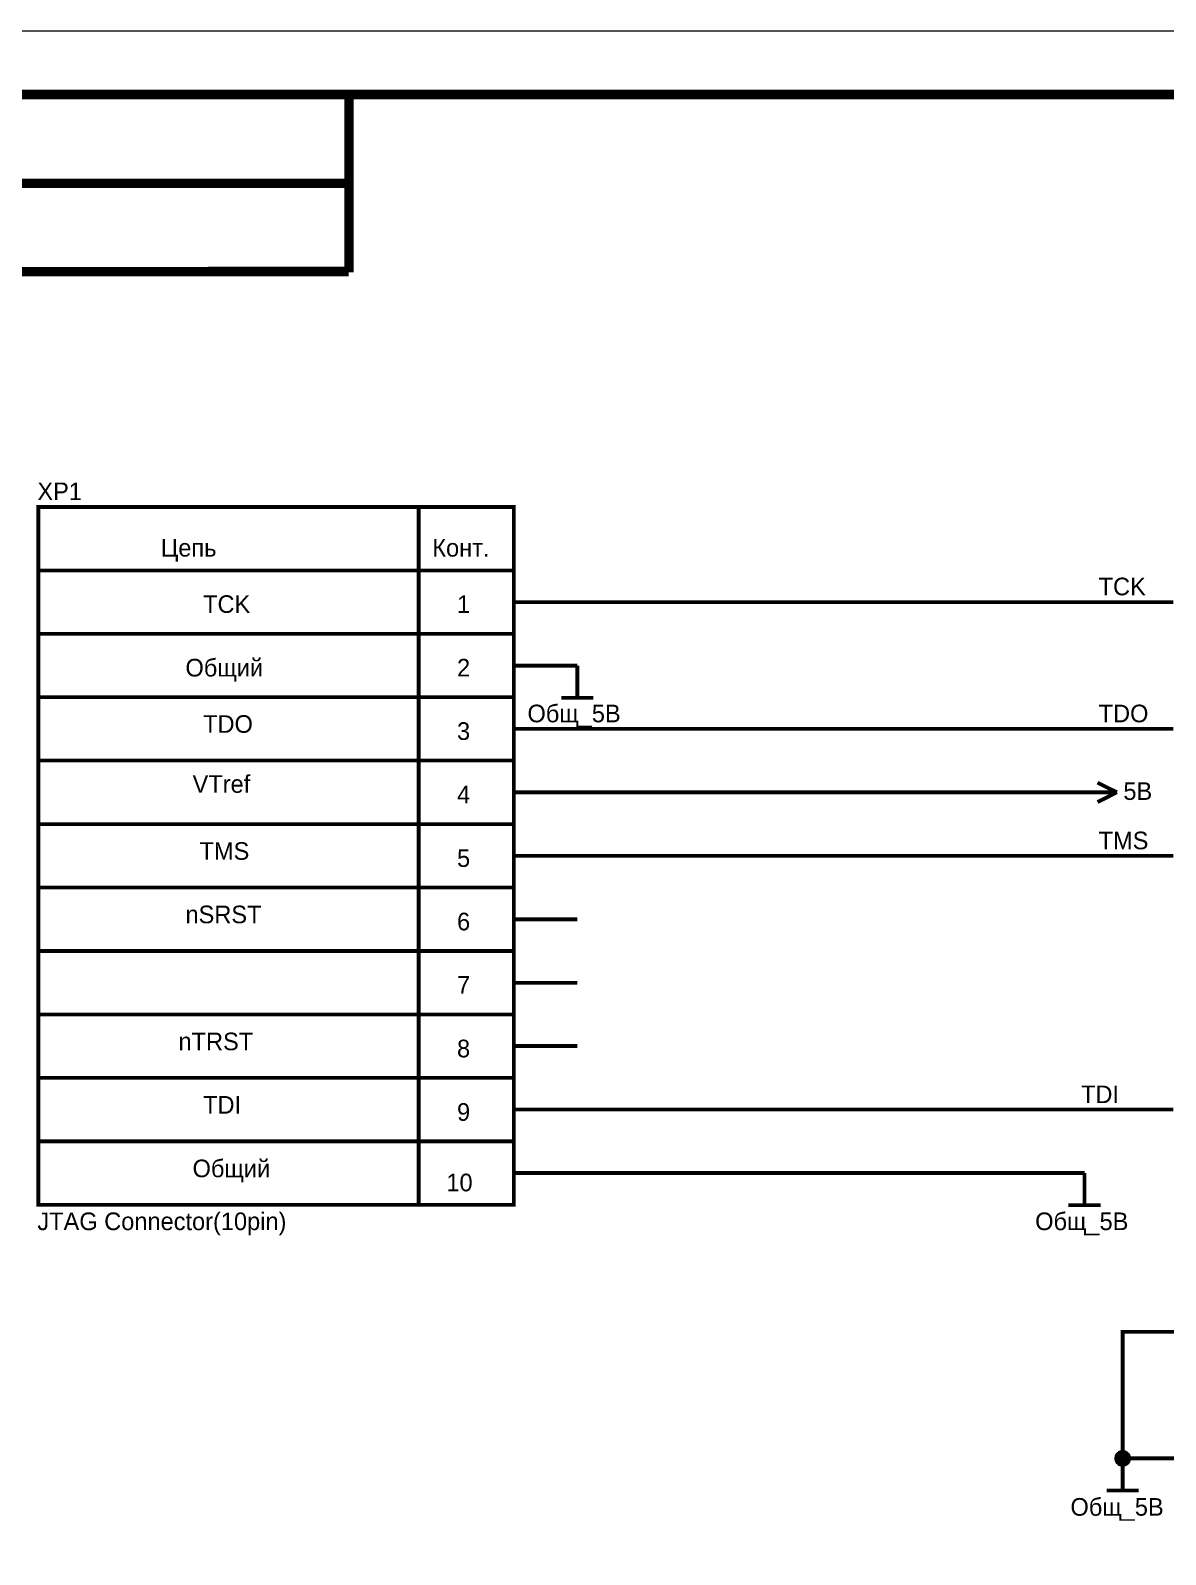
# Model space of a CAD drawing. Extents: x 0 to 594, y 0 to 420.
# Drawn here: x 132 to 221.4, y 299.9 to 420 of the extents above; entities that cross this region are included whole.
import ezdxf

# ---------------------------------------------------------------- set-up
doc = ezdxf.new("R2010")
doc.units = 0
doc.layers.add('SHEET', color=255, linetype='CONTINUOUS')

msp = doc.modelspace()

# ---------------------------------------------------------------- linework, layer by layer
at = {"layer": 'SHEET'}
for points, const_width in [([(0.17, 420), (0.17, 0), (593.86, 0), (593.86, 420), (0.17, 420), (0.17, 420)], 0.0991), ([(0.17, 420), (0.17, 0), (593.86, 0), (593.86, 420), (0.17, 420), (0.17, 420)], 0.0991), ([(132.59, 382.49), (162.57, 382.49), (162.57, 327.49), (132.59, 327.49), (132.59, 382.49)], 0.3), ([(162.57, 382.49), (170.07, 382.49), (170.07, 327.49), (162.57, 327.49), (162.57, 382.49)], 0.3)]:
    msp.add_lwpolyline(points, close=True, dxfattribs=dict(at, const_width=const_width))
for points, const_width in [([(20.14, 415), (588.89, 415)], 0.749), ([(157.08, 415), (157.08, 400.99)], 0.749), ([(104.1, 408), (157.08, 408)], 0.749), ([(157.04, 401.05), (20.14, 400.99)], 0.749), ([(132.59, 377.49), (170.07, 377.49)], 0.3), ([(170.07, 374.99), (175.07, 374.99)], 0.3), ([(175.07, 374.99), (222.04, 374.99), (222.04, 374.99)], 0.3), ([(132.59, 372.49), (170.07, 372.49)], 0.3), ([(170.07, 369.98), (175.07, 369.98)], 0.3), ([(175.07, 369.98), (175.07, 367.45)], 0.3), ([(132.59, 367.5), (170.07, 367.5)], 0.3), ([(173.8, 367.45), (176.34, 367.45)], 0.3), ([(170.07, 365), (175.07, 365)], 0.3), ([(175.07, 365), (222.04, 365), (222.04, 365)], 0.3), ([(132.59, 362.5), (170.07, 362.5)], 0.3), ([(217.59, 360), (216.06, 360.76)], 0.3), ([(170.07, 360), (175.07, 360)], 0.3), ([(175.07, 360), (215.04, 360), (215.04, 360)], 0.3), ([(215.04, 360), (217.59, 360)], 0.3), ([(217.59, 360), (216.06, 359.23)], 0.3), ([(132.59, 357.49), (170.07, 357.49)], 0.3), ([(170.07, 354.99), (175.07, 354.99)], 0.3), ([(175.07, 354.99), (222.04, 354.99), (222.04, 354.99)], 0.3), ([(132.59, 352.49), (170.07, 352.49)], 0.3), ([(170.07, 349.99), (175.07, 349.99)], 0.3), ([(132.59, 347.49), (170.07, 347.49)], 0.3), ([(170.07, 344.99), (175.07, 344.99)], 0.3), ([(132.59, 342.48), (170.07, 342.48)], 0.3), ([(170.07, 340), (175.07, 340)], 0.3), ([(132.59, 337.5), (170.07, 337.5)], 0.3), ([(170.07, 335), (175.07, 335)], 0.3), ([(175.07, 335), (175.07, 335), (222.04, 335), (222.04, 335)], 0.3), ([(132.59, 332.49), (170.07, 332.49)], 0.3), ([(170.07, 329.99), (175.07, 329.99)], 0.3), ([(175.07, 329.99), (215.04, 329.99), (215.04, 329.99)], 0.3), ([(215.04, 329.99), (215.04, 327.46)], 0.3), ([(213.77, 327.46), (216.31, 327.46)], 0.3), ([(223.05, 317.48), (218.04, 317.48), (218.04, 307.5), (223.05, 307.5)], 0.3), ([(217.54, 307.5), (217.54, 307.51), (217.54, 307.55), (217.54, 307.56), (217.56, 307.6), (217.56, 307.62), (217.56, 307.65), (217.58, 307.67), (217.58, 307.69), (217.59, 307.72), (217.61, 307.74), (217.61, 307.76), (217.63, 307.77), (217.64, 307.79), (217.66, 307.81), (217.68, 307.83), (217.68, 307.84), (217.71, 307.86), (217.73, 307.88), (217.75, 307.89), (217.77, 307.91), (217.78, 307.93), (217.8, 307.93), (217.82, 307.95), (217.85, 307.96), (217.87, 307.96), (217.89, 307.98), (217.92, 307.98), (217.94, 307.98), (217.97, 308), (217.99, 308), (218.03, 308), (218.04, 308)], 0.3), ([(217.54, 307.5), (217.54, 307.51), (217.54, 307.55), (217.54, 307.56), (217.56, 307.6), (217.56, 307.62), (217.56, 307.65), (217.58, 307.67), (217.58, 307.69), (217.59, 307.72), (217.61, 307.74), (217.61, 307.76), (217.63, 307.77), (217.64, 307.79), (217.66, 307.81), (217.68, 307.83), (217.68, 307.84), (217.71, 307.86), (217.73, 307.88), (217.75, 307.89), (217.77, 307.91), (217.78, 307.93), (217.8, 307.93), (217.82, 307.95), (217.85, 307.96), (217.87, 307.96), (217.89, 307.98), (217.92, 307.98), (217.94, 307.98), (217.97, 308), (217.99, 308), (218.03, 308), (218.04, 308)], 0.3), ([(217.54, 307.5), (217.54, 307.51), (217.54, 307.55), (217.54, 307.56), (217.56, 307.6), (217.56, 307.62), (217.56, 307.65), (217.58, 307.67), (217.58, 307.69), (217.59, 307.72), (217.61, 307.74), (217.61, 307.76), (217.63, 307.77), (217.64, 307.79), (217.66, 307.81), (217.68, 307.83), (217.68, 307.84), (217.71, 307.86), (217.73, 307.88), (217.75, 307.89), (217.77, 307.91), (217.78, 307.93), (217.8, 307.93), (217.82, 307.95), (217.85, 307.96), (217.87, 307.96), (217.89, 307.98), (217.92, 307.98), (217.94, 307.98), (217.97, 308), (217.99, 308), (218.03, 308), (218.04, 308)], 0.3), ([(217.54, 307.5), (217.54, 307.51), (217.54, 307.55), (217.54, 307.56), (217.56, 307.6), (217.56, 307.62), (217.56, 307.65), (217.58, 307.67), (217.58, 307.69), (217.59, 307.72), (217.61, 307.74), (217.61, 307.76), (217.63, 307.77), (217.64, 307.79), (217.66, 307.81), (217.68, 307.83), (217.68, 307.84), (217.71, 307.86), (217.73, 307.88), (217.75, 307.89), (217.77, 307.91), (217.78, 307.93), (217.8, 307.93), (217.82, 307.95), (217.85, 307.96), (217.87, 307.96), (217.89, 307.98), (217.92, 307.98), (217.94, 307.98), (217.97, 308), (217.99, 308), (218.03, 308), (218.04, 308)], 0.3), ([(218.04, 306.99), (218.03, 306.99), (217.99, 306.99), (217.97, 306.99), (217.94, 307.01), (217.92, 307.01), (217.89, 307.01), (217.87, 307.03), (217.85, 307.03), (217.82, 307.04), (217.8, 307.06), (217.78, 307.06), (217.77, 307.08), (217.75, 307.1), (217.73, 307.11), (217.71, 307.13), (217.68, 307.15), (217.68, 307.16), (217.66, 307.18), (217.64, 307.2), (217.63, 307.22), (217.61, 307.23), (217.61, 307.25), (217.59, 307.27), (217.58, 307.3), (217.58, 307.32), (217.56, 307.34), (217.56, 307.37), (217.56, 307.39), (217.54, 307.43), (217.54, 307.44), (217.54, 307.48), (217.54, 307.5)], 0.3), ([(217.54, 307.5), (217.54, 307.5)], 0.3), ([(218.04, 306.99), (218.03, 306.99), (217.99, 306.99), (217.97, 306.99), (217.94, 307.01), (217.92, 307.01), (217.89, 307.01), (217.87, 307.03), (217.85, 307.03), (217.82, 307.04), (217.8, 307.06), (217.78, 307.06), (217.77, 307.08), (217.75, 307.1), (217.73, 307.11), (217.71, 307.13), (217.68, 307.15), (217.68, 307.16), (217.66, 307.18), (217.64, 307.2), (217.63, 307.22), (217.61, 307.23), (217.61, 307.25), (217.59, 307.27), (217.58, 307.3), (217.58, 307.32), (217.56, 307.34), (217.56, 307.37), (217.56, 307.39), (217.54, 307.43), (217.54, 307.44), (217.54, 307.48), (217.54, 307.5)], 0.3), ([(217.54, 307.5), (217.54, 307.5)], 0.3), ([(218.04, 306.99), (218.03, 306.99), (217.99, 306.99), (217.97, 306.99), (217.94, 307.01), (217.92, 307.01), (217.89, 307.01), (217.87, 307.03), (217.85, 307.03), (217.82, 307.04), (217.8, 307.06), (217.78, 307.06), (217.77, 307.08), (217.75, 307.1), (217.73, 307.11), (217.71, 307.13), (217.68, 307.15), (217.68, 307.16), (217.66, 307.18), (217.64, 307.2), (217.63, 307.22), (217.61, 307.23), (217.61, 307.25), (217.59, 307.27), (217.58, 307.3), (217.58, 307.32), (217.56, 307.34), (217.56, 307.37), (217.56, 307.39), (217.54, 307.43), (217.54, 307.44), (217.54, 307.48), (217.54, 307.5)], 0.3), ([(217.54, 307.5), (217.54, 307.5)], 0.3), ([(218.04, 306.99), (218.03, 306.99), (217.99, 306.99), (217.97, 306.99), (217.94, 307.01), (217.92, 307.01), (217.89, 307.01), (217.87, 307.03), (217.85, 307.03), (217.82, 307.04), (217.8, 307.06), (217.78, 307.06), (217.77, 307.08), (217.75, 307.1), (217.73, 307.11), (217.71, 307.13), (217.68, 307.15), (217.68, 307.16), (217.66, 307.18), (217.64, 307.2), (217.63, 307.22), (217.61, 307.23), (217.61, 307.25), (217.59, 307.27), (217.58, 307.3), (217.58, 307.32), (217.56, 307.34), (217.56, 307.37), (217.56, 307.39), (217.54, 307.43), (217.54, 307.44), (217.54, 307.48), (217.54, 307.5)], 0.3), ([(217.54, 307.5), (217.54, 307.5)], 0.3), ([(217.54, 307.5), (217.54, 307.51), (217.54, 307.55), (217.54, 307.56), (217.56, 307.6), (217.56, 307.62), (217.56, 307.65), (217.58, 307.67), (217.58, 307.69), (217.59, 307.72), (217.61, 307.74), (217.61, 307.76), (217.63, 307.77), (217.64, 307.79), (217.66, 307.81), (217.68, 307.83), (217.68, 307.84), (217.71, 307.86), (217.73, 307.88), (217.75, 307.89), (217.77, 307.91), (217.78, 307.93), (217.8, 307.93), (217.82, 307.95), (217.85, 307.96), (217.87, 307.96), (217.89, 307.98), (217.92, 307.98), (217.94, 307.98), (217.97, 308), (217.99, 308), (218.03, 308), (218.04, 308)], 0.0991), ([(217.54, 307.5), (217.54, 307.51), (217.54, 307.55), (217.54, 307.56), (217.56, 307.6), (217.56, 307.62), (217.56, 307.65), (217.58, 307.67), (217.58, 307.69), (217.59, 307.72), (217.61, 307.74), (217.61, 307.76), (217.63, 307.77), (217.64, 307.79), (217.66, 307.81), (217.68, 307.83), (217.68, 307.84), (217.71, 307.86), (217.73, 307.88), (217.75, 307.89), (217.77, 307.91), (217.78, 307.93), (217.8, 307.93), (217.82, 307.95), (217.85, 307.96), (217.87, 307.96), (217.89, 307.98), (217.92, 307.98), (217.94, 307.98), (217.97, 308), (217.99, 308), (218.03, 308), (218.04, 308)], 0.0991), ([(217.54, 307.5), (217.54, 307.51), (217.54, 307.55), (217.54, 307.56), (217.56, 307.6), (217.56, 307.62), (217.56, 307.65), (217.58, 307.67), (217.58, 307.69), (217.59, 307.72), (217.61, 307.74), (217.61, 307.76), (217.63, 307.77), (217.64, 307.79), (217.66, 307.81), (217.68, 307.83), (217.68, 307.84), (217.71, 307.86), (217.73, 307.88), (217.75, 307.89), (217.77, 307.91), (217.78, 307.93), (217.8, 307.93), (217.82, 307.95), (217.85, 307.96), (217.87, 307.96), (217.89, 307.98), (217.92, 307.98), (217.94, 307.98), (217.97, 308), (217.99, 308), (218.03, 308), (218.04, 308)], 0.0991), ([(217.54, 307.5), (217.54, 307.51), (217.54, 307.55), (217.54, 307.56), (217.56, 307.6), (217.56, 307.62), (217.56, 307.65), (217.58, 307.67), (217.58, 307.69), (217.59, 307.72), (217.61, 307.74), (217.61, 307.76), (217.63, 307.77), (217.64, 307.79), (217.66, 307.81), (217.68, 307.83), (217.68, 307.84), (217.71, 307.86), (217.73, 307.88), (217.75, 307.89), (217.77, 307.91), (217.78, 307.93), (217.8, 307.93), (217.82, 307.95), (217.85, 307.96), (217.87, 307.96), (217.89, 307.98), (217.92, 307.98), (217.94, 307.98), (217.97, 308), (217.99, 308), (218.03, 308), (218.04, 308)], 0.0991), ([(218.04, 306.99), (218.03, 306.99), (217.99, 306.99), (217.97, 306.99), (217.94, 307.01), (217.92, 307.01), (217.89, 307.01), (217.87, 307.03), (217.85, 307.03), (217.82, 307.04), (217.8, 307.06), (217.78, 307.06), (217.77, 307.08), (217.75, 307.1), (217.73, 307.11), (217.71, 307.13), (217.68, 307.15), (217.68, 307.16), (217.66, 307.18), (217.64, 307.2), (217.63, 307.22), (217.61, 307.23), (217.61, 307.25), (217.59, 307.27), (217.58, 307.3), (217.58, 307.32), (217.56, 307.34), (217.56, 307.37), (217.56, 307.39), (217.54, 307.43), (217.54, 307.44), (217.54, 307.48), (217.54, 307.5)], 0.0991), ([(217.54, 307.5), (217.54, 307.5)], 0.0991), ([(218.04, 306.99), (218.03, 306.99), (217.99, 306.99), (217.97, 306.99), (217.94, 307.01), (217.92, 307.01), (217.89, 307.01), (217.87, 307.03), (217.85, 307.03), (217.82, 307.04), (217.8, 307.06), (217.78, 307.06), (217.77, 307.08), (217.75, 307.1), (217.73, 307.11), (217.71, 307.13), (217.68, 307.15), (217.68, 307.16), (217.66, 307.18), (217.64, 307.2), (217.63, 307.22), (217.61, 307.23), (217.61, 307.25), (217.59, 307.27), (217.58, 307.3), (217.58, 307.32), (217.56, 307.34), (217.56, 307.37), (217.56, 307.39), (217.54, 307.43), (217.54, 307.44), (217.54, 307.48), (217.54, 307.5)], 0.0991), ([(217.54, 307.5), (217.54, 307.5)], 0.0991), ([(218.04, 306.99), (218.03, 306.99), (217.99, 306.99), (217.97, 306.99), (217.94, 307.01), (217.92, 307.01), (217.89, 307.01), (217.87, 307.03), (217.85, 307.03), (217.82, 307.04), (217.8, 307.06), (217.78, 307.06), (217.77, 307.08), (217.75, 307.1), (217.73, 307.11), (217.71, 307.13), (217.68, 307.15), (217.68, 307.16), (217.66, 307.18), (217.64, 307.2), (217.63, 307.22), (217.61, 307.23), (217.61, 307.25), (217.59, 307.27), (217.58, 307.3), (217.58, 307.32), (217.56, 307.34), (217.56, 307.37), (217.56, 307.39), (217.54, 307.43), (217.54, 307.44), (217.54, 307.48), (217.54, 307.5)], 0.0991), ([(217.54, 307.5), (217.54, 307.5)], 0.0991), ([(218.04, 306.99), (218.03, 306.99), (217.99, 306.99), (217.97, 306.99), (217.94, 307.01), (217.92, 307.01), (217.89, 307.01), (217.87, 307.03), (217.85, 307.03), (217.82, 307.04), (217.8, 307.06), (217.78, 307.06), (217.77, 307.08), (217.75, 307.1), (217.73, 307.11), (217.71, 307.13), (217.68, 307.15), (217.68, 307.16), (217.66, 307.18), (217.64, 307.2), (217.63, 307.22), (217.61, 307.23), (217.61, 307.25), (217.59, 307.27), (217.58, 307.3), (217.58, 307.32), (217.56, 307.34), (217.56, 307.37), (217.56, 307.39), (217.54, 307.43), (217.54, 307.44), (217.54, 307.48), (217.54, 307.5)], 0.0991), ([(217.54, 307.5), (217.54, 307.5)], 0.0991), ([(218.04, 308), (218.04, 308)], 0.3), ([(218.04, 308), (218.06, 308), (218.1, 308), (218.11, 308), (218.15, 307.98), (218.17, 307.98), (218.2, 307.98), (218.22, 307.96), (218.24, 307.96), (218.27, 307.95), (218.29, 307.93), (218.3, 307.93), (218.32, 307.91), (218.34, 307.89), (218.36, 307.88), (218.37, 307.86), (218.41, 307.84), (218.41, 307.83), (218.43, 307.81), (218.44, 307.79), (218.46, 307.77), (218.48, 307.76), (218.48, 307.74), (218.5, 307.72), (218.51, 307.69), (218.51, 307.67), (218.53, 307.65), (218.53, 307.62), (218.53, 307.6), (218.55, 307.56), (218.55, 307.55), (218.55, 307.51), (218.55, 307.5)], 0.3), ([(218.04, 308), (218.04, 308)], 0.3), ([(218.04, 308), (218.06, 308), (218.1, 308), (218.11, 308), (218.15, 307.98), (218.17, 307.98), (218.2, 307.98), (218.22, 307.96), (218.24, 307.96), (218.27, 307.95), (218.29, 307.93), (218.3, 307.93), (218.32, 307.91), (218.34, 307.89), (218.36, 307.88), (218.37, 307.86), (218.41, 307.84), (218.41, 307.83), (218.43, 307.81), (218.44, 307.79), (218.46, 307.77), (218.48, 307.76), (218.48, 307.74), (218.5, 307.72), (218.51, 307.69), (218.51, 307.67), (218.53, 307.65), (218.53, 307.62), (218.53, 307.6), (218.55, 307.56), (218.55, 307.55), (218.55, 307.51), (218.55, 307.5)], 0.3), ([(218.04, 308), (218.04, 308)], 0.3), ([(218.04, 308), (218.06, 308), (218.1, 308), (218.11, 308), (218.15, 307.98), (218.17, 307.98), (218.2, 307.98), (218.22, 307.96), (218.24, 307.96), (218.27, 307.95), (218.29, 307.93), (218.3, 307.93), (218.32, 307.91), (218.34, 307.89), (218.36, 307.88), (218.37, 307.86), (218.41, 307.84), (218.41, 307.83), (218.43, 307.81), (218.44, 307.79), (218.46, 307.77), (218.48, 307.76), (218.48, 307.74), (218.5, 307.72), (218.51, 307.69), (218.51, 307.67), (218.53, 307.65), (218.53, 307.62), (218.53, 307.6), (218.55, 307.56), (218.55, 307.55), (218.55, 307.51), (218.55, 307.5)], 0.3), ([(218.04, 308), (218.04, 308)], 0.3), ([(218.04, 308), (218.06, 308), (218.1, 308), (218.11, 308), (218.15, 307.98), (218.17, 307.98), (218.2, 307.98), (218.22, 307.96), (218.24, 307.96), (218.27, 307.95), (218.29, 307.93), (218.3, 307.93), (218.32, 307.91), (218.34, 307.89), (218.36, 307.88), (218.37, 307.86), (218.41, 307.84), (218.41, 307.83), (218.43, 307.81), (218.44, 307.79), (218.46, 307.77), (218.48, 307.76), (218.48, 307.74), (218.5, 307.72), (218.51, 307.69), (218.51, 307.67), (218.53, 307.65), (218.53, 307.62), (218.53, 307.6), (218.55, 307.56), (218.55, 307.55), (218.55, 307.51), (218.55, 307.5)], 0.3), ([(218.04, 307.5), (218.04, 304.96)], 0.3), ([(218.55, 307.5), (218.55, 307.48), (218.55, 307.44), (218.55, 307.43), (218.53, 307.39), (218.53, 307.37), (218.53, 307.34), (218.51, 307.32), (218.51, 307.3), (218.5, 307.27), (218.48, 307.25), (218.48, 307.23), (218.46, 307.22), (218.44, 307.2), (218.43, 307.18), (218.41, 307.16), (218.41, 307.15), (218.37, 307.13), (218.36, 307.11), (218.34, 307.1), (218.32, 307.08), (218.3, 307.06), (218.29, 307.06), (218.27, 307.04), (218.24, 307.03), (218.22, 307.03), (218.2, 307.01), (218.17, 307.01), (218.15, 307.01), (218.11, 306.99), (218.1, 306.99), (218.06, 306.99), (218.04, 306.99)], 0.3), ([(218.55, 307.5), (218.55, 307.48), (218.55, 307.44), (218.55, 307.43), (218.53, 307.39), (218.53, 307.37), (218.53, 307.34), (218.51, 307.32), (218.51, 307.3), (218.5, 307.27), (218.48, 307.25), (218.48, 307.23), (218.46, 307.22), (218.44, 307.2), (218.43, 307.18), (218.41, 307.16), (218.41, 307.15), (218.37, 307.13), (218.36, 307.11), (218.34, 307.1), (218.32, 307.08), (218.3, 307.06), (218.29, 307.06), (218.27, 307.04), (218.24, 307.03), (218.22, 307.03), (218.2, 307.01), (218.17, 307.01), (218.15, 307.01), (218.11, 306.99), (218.1, 306.99), (218.06, 306.99), (218.04, 306.99)], 0.3), ([(218.55, 307.5), (218.55, 307.48), (218.55, 307.44), (218.55, 307.43), (218.53, 307.39), (218.53, 307.37), (218.53, 307.34), (218.51, 307.32), (218.51, 307.3), (218.5, 307.27), (218.48, 307.25), (218.48, 307.23), (218.46, 307.22), (218.44, 307.2), (218.43, 307.18), (218.41, 307.16), (218.41, 307.15), (218.37, 307.13), (218.36, 307.11), (218.34, 307.1), (218.32, 307.08), (218.3, 307.06), (218.29, 307.06), (218.27, 307.04), (218.24, 307.03), (218.22, 307.03), (218.2, 307.01), (218.17, 307.01), (218.15, 307.01), (218.11, 306.99), (218.1, 306.99), (218.06, 306.99), (218.04, 306.99)], 0.3), ([(218.55, 307.5), (218.55, 307.48), (218.55, 307.44), (218.55, 307.43), (218.53, 307.39), (218.53, 307.37), (218.53, 307.34), (218.51, 307.32), (218.51, 307.3), (218.5, 307.27), (218.48, 307.25), (218.48, 307.23), (218.46, 307.22), (218.44, 307.2), (218.43, 307.18), (218.41, 307.16), (218.41, 307.15), (218.37, 307.13), (218.36, 307.11), (218.34, 307.1), (218.32, 307.08), (218.3, 307.06), (218.29, 307.06), (218.27, 307.04), (218.24, 307.03), (218.22, 307.03), (218.2, 307.01), (218.17, 307.01), (218.15, 307.01), (218.11, 306.99), (218.1, 306.99), (218.06, 306.99), (218.04, 306.99)], 0.3), ([(218.04, 308), (218.04, 308)], 0.0991), ([(218.04, 308), (218.06, 308), (218.1, 308), (218.11, 308), (218.15, 307.98), (218.17, 307.98), (218.2, 307.98), (218.22, 307.96), (218.24, 307.96), (218.27, 307.95), (218.29, 307.93), (218.3, 307.93), (218.32, 307.91), (218.34, 307.89), (218.36, 307.88), (218.37, 307.86), (218.41, 307.84), (218.41, 307.83), (218.43, 307.81), (218.44, 307.79), (218.46, 307.77), (218.48, 307.76), (218.48, 307.74), (218.5, 307.72), (218.51, 307.69), (218.51, 307.67), (218.53, 307.65), (218.53, 307.62), (218.53, 307.6), (218.55, 307.56), (218.55, 307.55), (218.55, 307.51), (218.55, 307.5)], 0.0991), ([(218.04, 308), (218.04, 308)], 0.0991), ([(218.04, 308), (218.06, 308), (218.1, 308), (218.11, 308), (218.15, 307.98), (218.17, 307.98), (218.2, 307.98), (218.22, 307.96), (218.24, 307.96), (218.27, 307.95), (218.29, 307.93), (218.3, 307.93), (218.32, 307.91), (218.34, 307.89), (218.36, 307.88), (218.37, 307.86), (218.41, 307.84), (218.41, 307.83), (218.43, 307.81), (218.44, 307.79), (218.46, 307.77), (218.48, 307.76), (218.48, 307.74), (218.5, 307.72), (218.51, 307.69), (218.51, 307.67), (218.53, 307.65), (218.53, 307.62), (218.53, 307.6), (218.55, 307.56), (218.55, 307.55), (218.55, 307.51), (218.55, 307.5)], 0.0991), ([(218.04, 308), (218.04, 308)], 0.0991), ([(218.04, 308), (218.06, 308), (218.1, 308), (218.11, 308), (218.15, 307.98), (218.17, 307.98), (218.2, 307.98), (218.22, 307.96), (218.24, 307.96), (218.27, 307.95), (218.29, 307.93), (218.3, 307.93), (218.32, 307.91), (218.34, 307.89), (218.36, 307.88), (218.37, 307.86), (218.41, 307.84), (218.41, 307.83), (218.43, 307.81), (218.44, 307.79), (218.46, 307.77), (218.48, 307.76), (218.48, 307.74), (218.5, 307.72), (218.51, 307.69), (218.51, 307.67), (218.53, 307.65), (218.53, 307.62), (218.53, 307.6), (218.55, 307.56), (218.55, 307.55), (218.55, 307.51), (218.55, 307.5)], 0.0991), ([(218.04, 308), (218.04, 308)], 0.0991), ([(218.04, 308), (218.06, 308), (218.1, 308), (218.11, 308), (218.15, 307.98), (218.17, 307.98), (218.2, 307.98), (218.22, 307.96), (218.24, 307.96), (218.27, 307.95), (218.29, 307.93), (218.3, 307.93), (218.32, 307.91), (218.34, 307.89), (218.36, 307.88), (218.37, 307.86), (218.41, 307.84), (218.41, 307.83), (218.43, 307.81), (218.44, 307.79), (218.46, 307.77), (218.48, 307.76), (218.48, 307.74), (218.5, 307.72), (218.51, 307.69), (218.51, 307.67), (218.53, 307.65), (218.53, 307.62), (218.53, 307.6), (218.55, 307.56), (218.55, 307.55), (218.55, 307.51), (218.55, 307.5)], 0.0991), ([(218.55, 307.5), (218.55, 307.48), (218.55, 307.44), (218.55, 307.43), (218.53, 307.39), (218.53, 307.37), (218.53, 307.34), (218.51, 307.32), (218.51, 307.3), (218.5, 307.27), (218.48, 307.25), (218.48, 307.23), (218.46, 307.22), (218.44, 307.2), (218.43, 307.18), (218.41, 307.16), (218.41, 307.15), (218.37, 307.13), (218.36, 307.11), (218.34, 307.1), (218.32, 307.08), (218.3, 307.06), (218.29, 307.06), (218.27, 307.04), (218.24, 307.03), (218.22, 307.03), (218.2, 307.01), (218.17, 307.01), (218.15, 307.01), (218.11, 306.99), (218.1, 306.99), (218.06, 306.99), (218.04, 306.99)], 0.0991), ([(218.55, 307.5), (218.55, 307.48), (218.55, 307.44), (218.55, 307.43), (218.53, 307.39), (218.53, 307.37), (218.53, 307.34), (218.51, 307.32), (218.51, 307.3), (218.5, 307.27), (218.48, 307.25), (218.48, 307.23), (218.46, 307.22), (218.44, 307.2), (218.43, 307.18), (218.41, 307.16), (218.41, 307.15), (218.37, 307.13), (218.36, 307.11), (218.34, 307.1), (218.32, 307.08), (218.3, 307.06), (218.29, 307.06), (218.27, 307.04), (218.24, 307.03), (218.22, 307.03), (218.2, 307.01), (218.17, 307.01), (218.15, 307.01), (218.11, 306.99), (218.1, 306.99), (218.06, 306.99), (218.04, 306.99)], 0.0991), ([(218.55, 307.5), (218.55, 307.48), (218.55, 307.44), (218.55, 307.43), (218.53, 307.39), (218.53, 307.37), (218.53, 307.34), (218.51, 307.32), (218.51, 307.3), (218.5, 307.27), (218.48, 307.25), (218.48, 307.23), (218.46, 307.22), (218.44, 307.2), (218.43, 307.18), (218.41, 307.16), (218.41, 307.15), (218.37, 307.13), (218.36, 307.11), (218.34, 307.1), (218.32, 307.08), (218.3, 307.06), (218.29, 307.06), (218.27, 307.04), (218.24, 307.03), (218.22, 307.03), (218.2, 307.01), (218.17, 307.01), (218.15, 307.01), (218.11, 306.99), (218.1, 306.99), (218.06, 306.99), (218.04, 306.99)], 0.0991), ([(218.55, 307.5), (218.55, 307.48), (218.55, 307.44), (218.55, 307.43), (218.53, 307.39), (218.53, 307.37), (218.53, 307.34), (218.51, 307.32), (218.51, 307.3), (218.5, 307.27), (218.48, 307.25), (218.48, 307.23), (218.46, 307.22), (218.44, 307.2), (218.43, 307.18), (218.41, 307.16), (218.41, 307.15), (218.37, 307.13), (218.36, 307.11), (218.34, 307.1), (218.32, 307.08), (218.3, 307.06), (218.29, 307.06), (218.27, 307.04), (218.24, 307.03), (218.22, 307.03), (218.2, 307.01), (218.17, 307.01), (218.15, 307.01), (218.11, 306.99), (218.1, 306.99), (218.06, 306.99), (218.04, 306.99)], 0.0991), ([(218.55, 307.5), (218.55, 307.5), (218.55, 307.5), (218.55, 307.5), (218.55, 307.5), (218.55, 307.5), (218.55, 307.5), (218.55, 307.5), (218.55, 307.5), (218.55, 307.5), (218.55, 307.5), (218.55, 307.5), (218.55, 307.5), (218.55, 307.5), (218.55, 307.5), (218.55, 307.5), (218.55, 307.5), (218.55, 307.5), (218.55, 307.5), (218.55, 307.5), (218.55, 307.5), (218.55, 307.5), (218.55, 307.5), (218.55, 307.5), (218.55, 307.5), (218.55, 307.5), (218.55, 307.5), (218.55, 307.5), (218.55, 307.5), (218.55, 307.5), (218.55, 307.5), (218.55, 307.5), (218.55, 307.5)], 0.3), ([(218.55, 307.5), (218.55, 307.5)], 0.3), ([(218.55, 307.5), (218.55, 307.5), (218.55, 307.5), (218.55, 307.5), (218.55, 307.5), (218.55, 307.5), (218.55, 307.5), (218.55, 307.5), (218.55, 307.5), (218.55, 307.5), (218.55, 307.5), (218.55, 307.5), (218.55, 307.5), (218.55, 307.5), (218.55, 307.5), (218.55, 307.5), (218.55, 307.5), (218.55, 307.5), (218.55, 307.5), (218.55, 307.5), (218.55, 307.5), (218.55, 307.5), (218.55, 307.5), (218.55, 307.5), (218.55, 307.5), (218.55, 307.5), (218.55, 307.5), (218.55, 307.5), (218.55, 307.5), (218.55, 307.5), (218.55, 307.5), (218.55, 307.5), (218.55, 307.5)], 0.3), ([(218.55, 307.5), (218.55, 307.5)], 0.3), ([(218.55, 307.5), (218.55, 307.5), (218.55, 307.5), (218.55, 307.5), (218.55, 307.5), (218.55, 307.5), (218.55, 307.5), (218.55, 307.5), (218.55, 307.5), (218.55, 307.5), (218.55, 307.5), (218.55, 307.5), (218.55, 307.5), (218.55, 307.5), (218.55, 307.5), (218.55, 307.5), (218.55, 307.5), (218.55, 307.5), (218.55, 307.5), (218.55, 307.5), (218.55, 307.5), (218.55, 307.5), (218.55, 307.5), (218.55, 307.5), (218.55, 307.5), (218.55, 307.5), (218.55, 307.5), (218.55, 307.5), (218.55, 307.5), (218.55, 307.5), (218.55, 307.5), (218.55, 307.5), (218.55, 307.5)], 0.3), ([(218.55, 307.5), (218.55, 307.5)], 0.3), ([(218.55, 307.5), (218.55, 307.5), (218.55, 307.5), (218.55, 307.5), (218.55, 307.5), (218.55, 307.5), (218.55, 307.5), (218.55, 307.5), (218.55, 307.5), (218.55, 307.5), (218.55, 307.5), (218.55, 307.5), (218.55, 307.5), (218.55, 307.5), (218.55, 307.5), (218.55, 307.5), (218.55, 307.5), (218.55, 307.5), (218.55, 307.5), (218.55, 307.5), (218.55, 307.5), (218.55, 307.5), (218.55, 307.5), (218.55, 307.5), (218.55, 307.5), (218.55, 307.5), (218.55, 307.5), (218.55, 307.5), (218.55, 307.5), (218.55, 307.5), (218.55, 307.5), (218.55, 307.5), (218.55, 307.5)], 0.3), ([(218.55, 307.5), (218.55, 307.5)], 0.3), ([(218.55, 307.5), (218.55, 307.5), (218.55, 307.5), (218.55, 307.5), (218.55, 307.5), (218.55, 307.5), (218.55, 307.5), (218.55, 307.5), (218.55, 307.5), (218.55, 307.5), (218.55, 307.5), (218.55, 307.5), (218.55, 307.5), (218.55, 307.5), (218.55, 307.5), (218.55, 307.5), (218.55, 307.5), (218.55, 307.5), (218.55, 307.5), (218.55, 307.5), (218.55, 307.5), (218.55, 307.5), (218.55, 307.5), (218.55, 307.5), (218.55, 307.5), (218.55, 307.5), (218.55, 307.5), (218.55, 307.5), (218.55, 307.5), (218.55, 307.5), (218.55, 307.5), (218.55, 307.5), (218.55, 307.5)], 0.0991), ([(218.55, 307.5), (218.55, 307.5)], 0.0991), ([(218.55, 307.5), (218.55, 307.5), (218.55, 307.5), (218.55, 307.5), (218.55, 307.5), (218.55, 307.5), (218.55, 307.5), (218.55, 307.5), (218.55, 307.5), (218.55, 307.5), (218.55, 307.5), (218.55, 307.5), (218.55, 307.5), (218.55, 307.5), (218.55, 307.5), (218.55, 307.5), (218.55, 307.5), (218.55, 307.5), (218.55, 307.5), (218.55, 307.5), (218.55, 307.5), (218.55, 307.5), (218.55, 307.5), (218.55, 307.5), (218.55, 307.5), (218.55, 307.5), (218.55, 307.5), (218.55, 307.5), (218.55, 307.5), (218.55, 307.5), (218.55, 307.5), (218.55, 307.5), (218.55, 307.5)], 0.0991), ([(218.55, 307.5), (218.55, 307.5)], 0.0991), ([(218.55, 307.5), (218.55, 307.5), (218.55, 307.5), (218.55, 307.5), (218.55, 307.5), (218.55, 307.5), (218.55, 307.5), (218.55, 307.5), (218.55, 307.5), (218.55, 307.5), (218.55, 307.5), (218.55, 307.5), (218.55, 307.5), (218.55, 307.5), (218.55, 307.5), (218.55, 307.5), (218.55, 307.5), (218.55, 307.5), (218.55, 307.5), (218.55, 307.5), (218.55, 307.5), (218.55, 307.5), (218.55, 307.5), (218.55, 307.5), (218.55, 307.5), (218.55, 307.5), (218.55, 307.5), (218.55, 307.5), (218.55, 307.5), (218.55, 307.5), (218.55, 307.5), (218.55, 307.5), (218.55, 307.5)], 0.0991), ([(218.55, 307.5), (218.55, 307.5)], 0.0991), ([(218.55, 307.5), (218.55, 307.5), (218.55, 307.5), (218.55, 307.5), (218.55, 307.5), (218.55, 307.5), (218.55, 307.5), (218.55, 307.5), (218.55, 307.5), (218.55, 307.5), (218.55, 307.5), (218.55, 307.5), (218.55, 307.5), (218.55, 307.5), (218.55, 307.5), (218.55, 307.5), (218.55, 307.5), (218.55, 307.5), (218.55, 307.5), (218.55, 307.5), (218.55, 307.5), (218.55, 307.5), (218.55, 307.5), (218.55, 307.5), (218.55, 307.5), (218.55, 307.5), (218.55, 307.5), (218.55, 307.5), (218.55, 307.5), (218.55, 307.5), (218.55, 307.5), (218.55, 307.5), (218.55, 307.5)], 0.0991), ([(218.55, 307.5), (218.55, 307.5)], 0.0991), ([(216.78, 304.96), (219.31, 304.96)], 0.3)]:
    msp.add_lwpolyline(points, dxfattribs=dict(at, const_width=const_width))
at = {"layer": 'SHEET', "const_width": 0.508}
msp.add_lwpolyline([(217.75, 307.5, 1), (218.25, 307.5, 1)], format="xyb", close=True, dxfattribs=at)

# ---------------------------------------------------------------- texts
at = {"layer": 'SHEET'}
for s, height, p in [('XP1', 1.39, (132.52, 383.03)), ('Цепь', 1.39, (142.25, 378.58)), ('Конт.', 1.39, (163.64, 378.58)), ('TCK', 1.39, (216.15, 375.53)), ('TCK', 1.39, (145.58, 374.14)), ('1', 1.39, (165.59, 374.14)), ('Общий', 1.39, (144.19, 369.13)), ('2', 1.39, (165.59, 369.13)), ('Общ_5В', 1.39, (171.14, 365.52)), ('TDO', 1.39, (216.15, 365.52)), ('TDO', 1.39, (145.58, 364.69)), ('3', 1.39, (165.59, 364.13)), ('VTref', 1.39, (144.75, 359.96)), ('4', 1.39, (165.59, 359.13)), ('5В', 1.39, (218.1, 359.4)), ('TMS', 1.39, (216.15, 355.51)), ('TMS', 1.39, (145.3, 354.68)), ('5', 1.39, (165.59, 354.12)), ('nSRST', 1.39, (144.19, 349.68)), ('6', 1.39, (165.59, 349.12)), ('7', 1.39, (165.59, 344.12)), ('nTRST', 1.39, (143.64, 339.67)), ('8', 1.39, (165.59, 339.11)), ('TDI', 1.39, (214.76, 335.5)), ('TDI', 1.39, (145.58, 334.67)), ('9', 1.39, (165.59, 334.11)), ('Общий', 1.39, (144.75, 329.66)), ('10', 1.39, (164.75, 328.55)), ('JTAG Connector(10pin)', 1.3898, (132.52, 325.49)), ('Общ_5В', 1.39, (211.15, 325.49)), ('Общ_5В', 1.39, (213.93, 302.98))]:
    msp.add_text(s, height=height, dxfattribs=at).set_placement(p)

doc.saveas('drawing.dxf')
